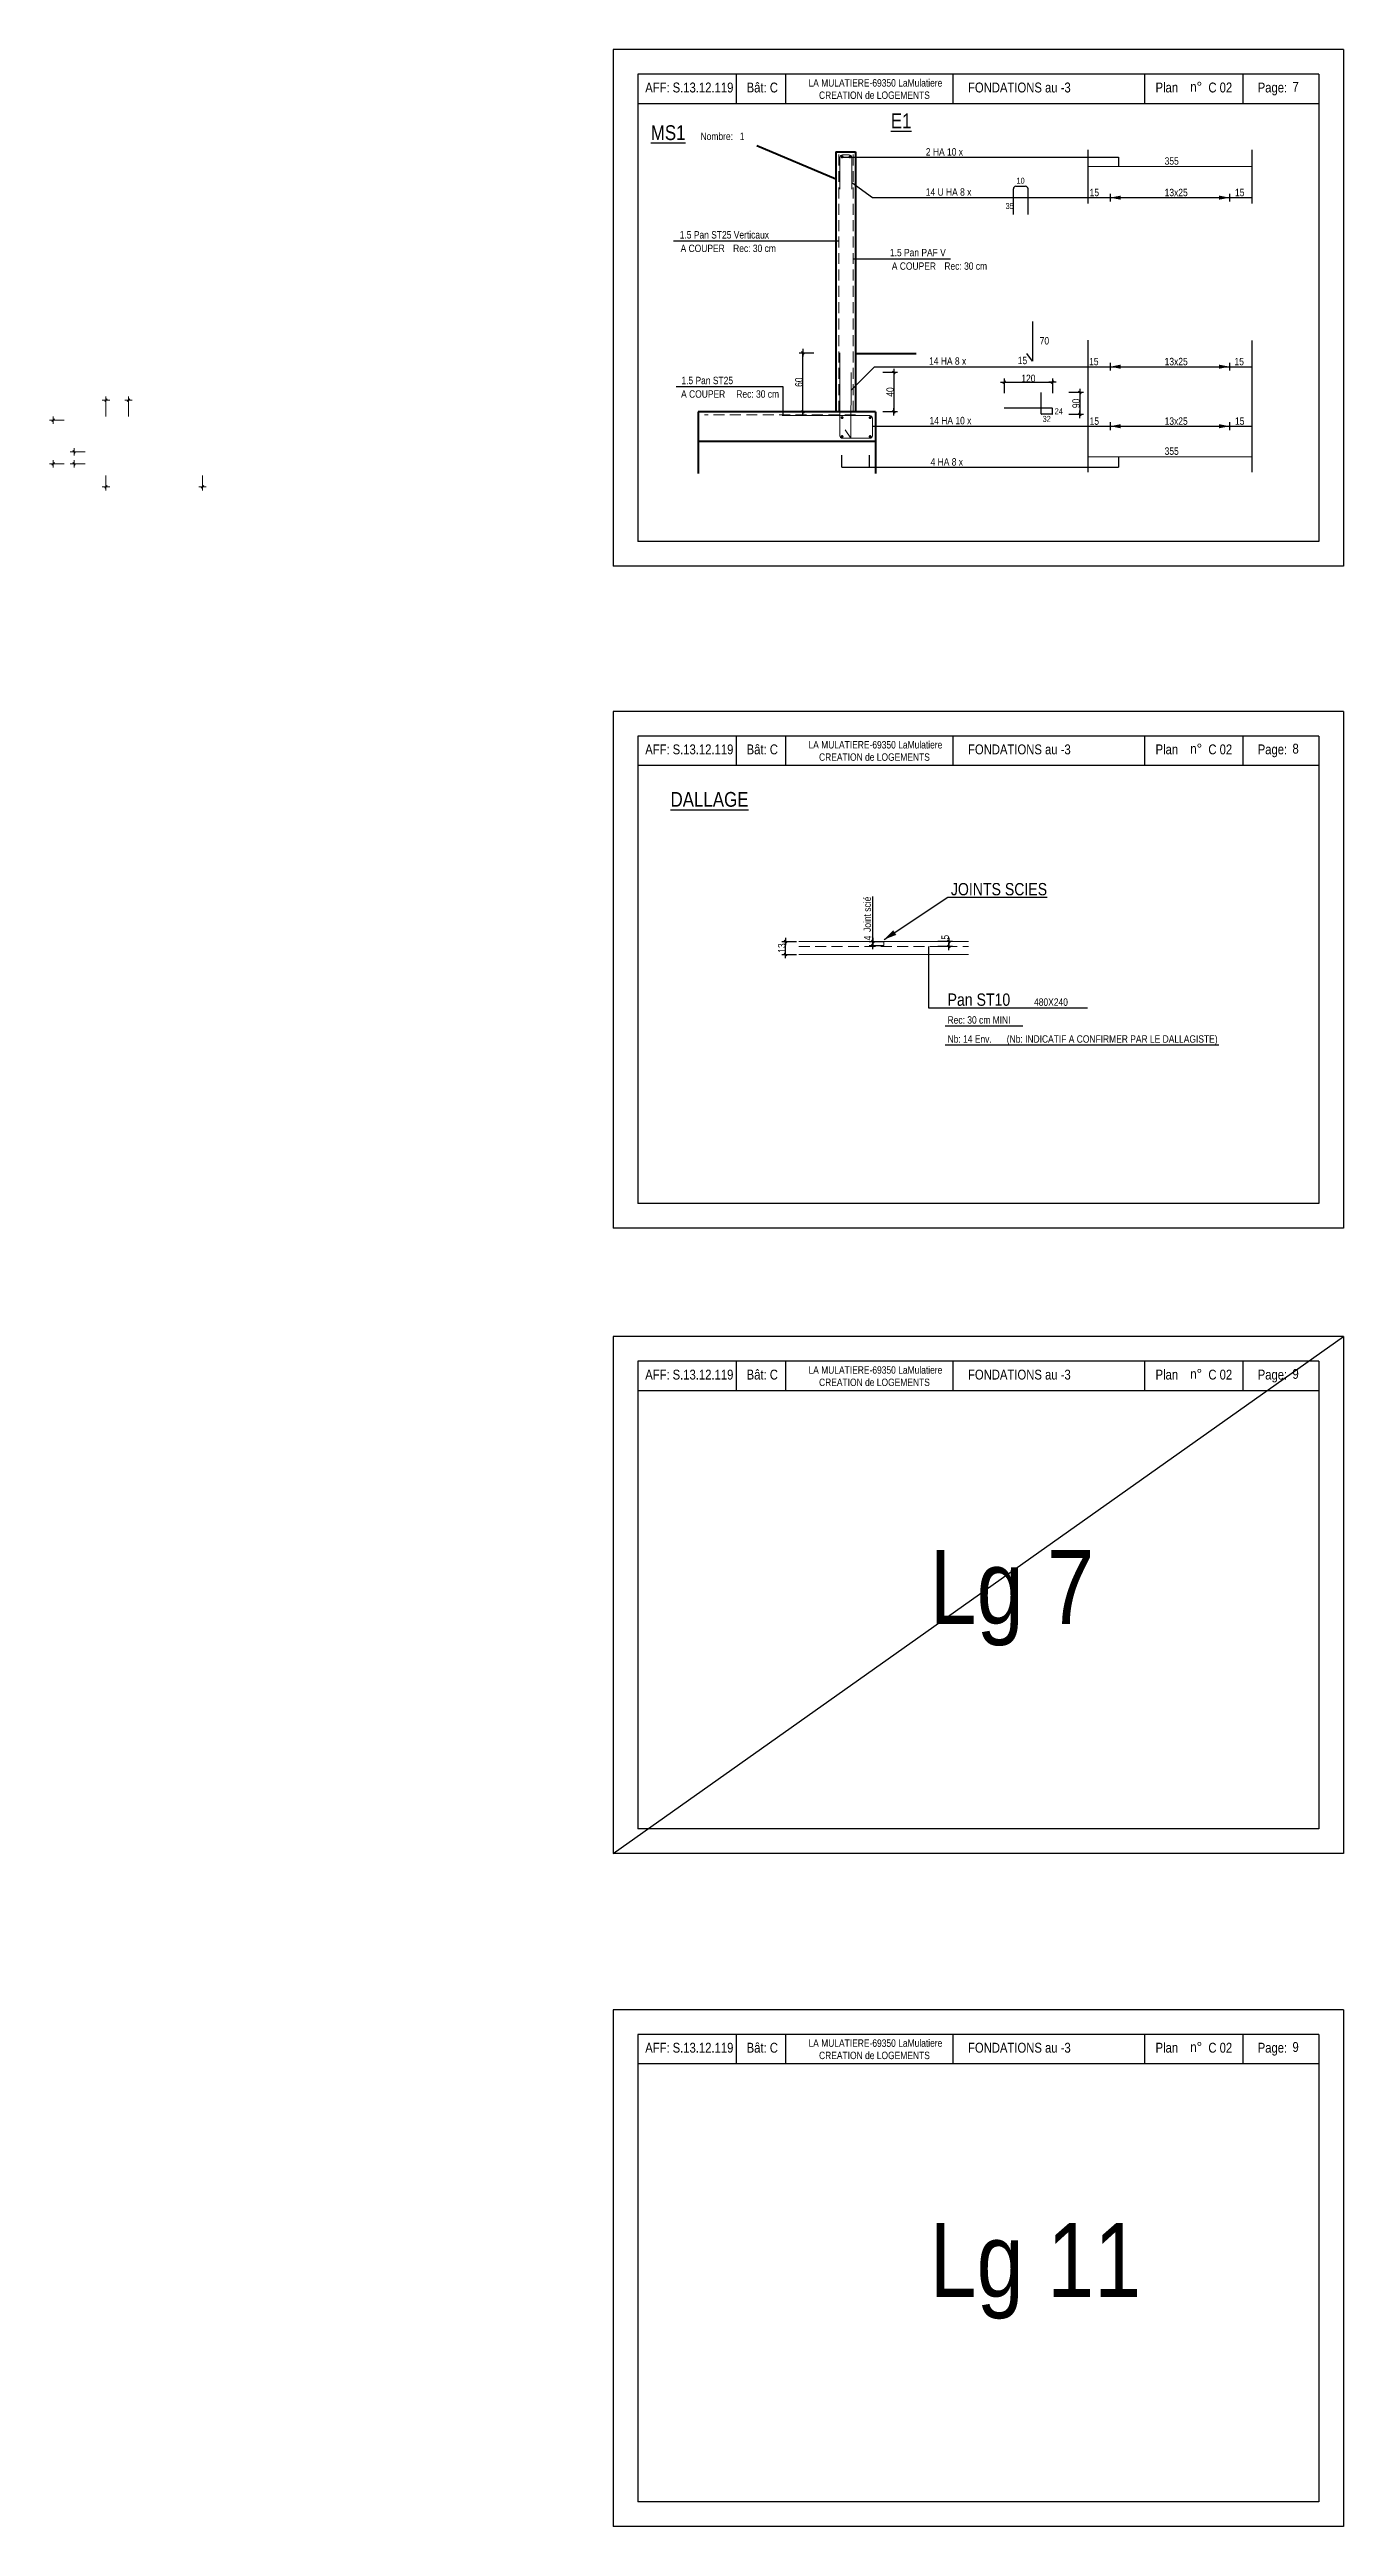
# Model space of a CAD drawing. Header units: centimetres. Extents: x -4990 to 114398, y -61489 to -12305.
# Drawn here: x 82169 to 84800, y -40501 to -35468 of the extents above; entities that cross this region are included whole.
import ezdxf
from ezdxf.enums import TextEntityAlignment as Align

# ---------------------------------------------------------------- set-up
doc = ezdxf.new("R2010")
doc.units = ezdxf.units.CM
doc.header["$LTSCALE"] = 0.5
doc.linetypes.add('CACHE', pattern=[9.525, 6.35, -3.175])
doc.layers.get('DEFPOINTS').update_dxf_attribs({"linetype": 'CONTINUOUS'})
for name, color, linetype in [('01_cote_gen', 4, 'CONTINUOUS'), ('01_fenetres', 171, 'CONTINUOUS'), ('01_linteaux', 2, 'CONTINUOUS'), ('01_texte', 230, 'CONTINUOUS'), ('AA_COTES', 2, 'CONTINUOUS')]:
    doc.layers.add(name, color=color, linetype=linetype)
doc.layers.add('01_murs_coup', color=5, linetype='CONTINUOUS', lineweight=60)
doc.layers.add('01_sem', color=42, linetype='CONTINUOUS', lineweight=15)
doc.styles.add('STYLE2', font='ARIALN.TTF')
doc.dimstyles.new('JB25', dxfattribs={"dimscale": 0.1, "dimtxt": 150, "dimasz": 15, "dimexe": 0.1, "dimexo": 0.1, "dimgap": 0.09, "dimtad": 1, "dimdec": 1, "dimlfac": 0.5, "dimdsep": 46, "dimtxsty": 'STYLE2', "dimblk1": 'BOND_G', "dimblk2": 'BOND_D', "dimsah": 1, "dimcen": 1.5, "dimdle": 0.01, "dimse1": 1, "dimse2": 1, "dimclrd": 4, "dimclre": 2, "dimclrt": 6, "dimazin": 2, "dimtfac": 2.333333, "dimtdec": 1, "dimtix": 1, "dimtmove": 2, "dimatfit": 3, "dimldrblk": 'BOND_G', "dimfxl": 1, "dimtolj": 1, "dimtzin": 0, "dimarcsym": 0})
doc.dimstyles.new('JB50', dxfattribs={"dimscale": 0.1, "dimtxt": 150, "dimasz": 15, "dimexe": 0.1, "dimexo": 0.1, "dimgap": 0.09, "dimtad": 1, "dimdec": 1, "dimdsep": 46, "dimtxsty": 'STYLE2', "dimblk1": 'BOND_G', "dimblk2": 'BOND_D', "dimsah": 1, "dimcen": 1.5, "dimdle": 0.01, "dimse1": 1, "dimse2": 1, "dimclrd": 4, "dimclre": 2, "dimclrt": 6, "dimazin": 2, "dimtfac": 2.333333, "dimtdec": 1, "dimtix": 1, "dimtmove": 2, "dimatfit": 3, "dimldrblk": 'BOND_G', "dimfxl": 1, "dimtolj": 1, "dimtzin": 0, "dimarcsym": 0})

# ---------------------------------------------------------------- blocks, each defined once
blk = doc.blocks.new('BOND_G')
at = {"layer": 'AA_COTES', "color": 0}
for p, q in [((5, 0), (-5, 0)), ((1.8, 1.8), (-1.8, -1.8)), ((0, -5), (0, 15))]:
    blk.add_line(p, q, dxfattribs=at)
blk = doc.blocks.new('BOND_D')
at = {"layer": 'AA_COTES', "color": 0}
for p, q in [((5, 0), (-5, 0)), ((-1.8, -1.8), (1.8, 1.8)), ((0, 5), (0, -15))]:
    blk.add_line(p, q, dxfattribs=at)
blk = doc.blocks.new('*D4348')
at = {"layer": '01_cote_gen', "color": 4, "lineweight": -2, "ltscale": 2, "transparency": 16777216}
blk.add_line((83700.5, -36202), (83700.5, -36085), dxfattribs=at)
at = {"layer": 'DEFPOINTS', "color": 0, "ltscale": 2}
for p in [(83700.5, -36083.5), (83776.1, -36083.5), (83768.1, -36203.5)]:
    blk.add_point(p, dxfattribs=at)
at = {"layer": '01_cote_gen', "color": 4, "lineweight": -2, "ltscale": 2, "transparency": 16777216, "xscale": 1.5, "yscale": 1.5, "zscale": 1.5}
for name, p, rotation in [('BOND_D', (83700.5, -36083.5), 90), ('BOND_G', (83700.5, -36203.5), 270)]:
    blk.add_blockref(name, p, dxfattribs=dict(at, rotation=rotation))
at = {"layer": '01_cote_gen', "color": 6, "ltscale": 2, "transparency": 16777216, "insert": (83692.8, -36143.5), "char_height": 15, "attachment_point": 5, "rotation": 90, "style": 'STYLE2'}
blk.add_mtext('\\A1;60', dxfattribs=at)
blk = doc.blocks.new('*D4349')
at = {"layer": '01_cote_gen', "color": 4, "lineweight": -2, "ltscale": 2, "transparency": 16777216}
blk.add_line((83886, -36125), (83886, -36202), dxfattribs=at)
at = {"layer": 'DEFPOINTS', "color": 0, "ltscale": 2}
for p in [(83799, -36123.5), (83841, -36203.5), (83886, -36203.5)]:
    blk.add_point(p, dxfattribs=at)
at = {"layer": '01_cote_gen', "color": 4, "lineweight": -2, "ltscale": 2, "transparency": 16777216, "xscale": 1.5, "yscale": 1.5, "zscale": 1.5}
for name, p, rotation in [('BOND_G', (83886, -36123.5), 90), ('BOND_D', (83886, -36203.5), 270)]:
    blk.add_blockref(name, p, dxfattribs=dict(at, rotation=rotation))
at = {"layer": '01_cote_gen', "color": 6, "ltscale": 2, "transparency": 16777216, "insert": (83878.3, -36163.5), "char_height": 15, "attachment_point": 5, "rotation": 90, "style": 'STYLE2'}
blk.add_mtext('\\A1;40', dxfattribs=at)
blk = doc.blocks.new('*D4350')
at = {"layer": '01_cote_gen', "color": 4, "lineweight": -2, "ltscale": 2, "transparency": 16777216}
blk.add_line((84111.9, -36143.5), (84206.9, -36143.5), dxfattribs=at)
at = {"layer": 'DEFPOINTS', "color": 0, "ltscale": 2}
for p in [(84208.4, -36143.5), (84110.4, -36196.5), (84208.4, -36196.5)]:
    blk.add_point(p, dxfattribs=at)
at = {"layer": '01_cote_gen', "color": 4, "lineweight": -2, "ltscale": 2, "transparency": 16777216, "xscale": 1.5, "yscale": 1.5, "zscale": 1.5, "rotation": 180}
blk.add_blockref('BOND_G', (84110.4, -36143.5), dxfattribs=at)
at = {"layer": '01_cote_gen', "color": 4, "lineweight": -2, "ltscale": 2, "transparency": 16777216, "xscale": 1.5, "yscale": 1.5, "zscale": 1.5}
blk.add_blockref('BOND_D', (84208.4, -36143.5), dxfattribs=at)
at = {"layer": '01_cote_gen', "color": 6, "ltscale": 2, "transparency": 16777216, "insert": (84159.4, -36135.8), "char_height": 15, "attachment_point": 5, "style": 'STYLE2'}
blk.add_mtext('\\A1;120', dxfattribs=at)
blk = doc.blocks.new('*D4351')
at = {"layer": '01_cote_gen', "color": 4, "lineweight": -2, "ltscale": 2, "transparency": 16777216}
blk.add_line((84264, -36166), (84264, -36207.2), dxfattribs=at)
at = {"layer": 'DEFPOINTS', "color": 0, "ltscale": 2}
for p in [(84185.4, -36164.5), (84196.9, -36208.8), (84264, -36208.8)]:
    blk.add_point(p, dxfattribs=at)
at = {"layer": '01_cote_gen', "color": 4, "lineweight": -2, "ltscale": 2, "transparency": 16777216, "xscale": 1.5, "yscale": 1.5, "zscale": 1.5}
for name, p, rotation in [('BOND_G', (84264, -36164.5), 90), ('BOND_D', (84264, -36208.8), 270)]:
    blk.add_blockref(name, p, dxfattribs=dict(at, rotation=rotation))
at = {"layer": '01_cote_gen', "color": 6, "ltscale": 2, "transparency": 16777216, "insert": (84256.3, -36186.6), "char_height": 15, "attachment_point": 5, "rotation": 90, "style": 'STYLE2'}
blk.add_mtext('\\A1;90', dxfattribs=at)
blk = doc.blocks.new('*D4382')
at = {"layer": '01_cote_gen', "color": 4, "linetype": 'Continuous', "lineweight": -2, "transparency": 16777216}
blk.add_line((83665.4, -37304.8), (83665.4, -37281.8), dxfattribs=at)
at = {"layer": 'DEFPOINTS', "color": 0, "linetype": 'Continuous'}
for p in [(83665.4, -37280.3), (83692.6, -37280.3), (83692.6, -37306.3)]:
    blk.add_point(p, dxfattribs=at)
at = {"layer": '01_cote_gen', "color": 4, "linetype": 'Continuous', "lineweight": -2, "transparency": 16777216, "xscale": 1.5, "yscale": 1.5, "zscale": 1.5}
for name, p, rotation in [('BOND_D', (83665.4, -37280.3), 90), ('BOND_G', (83665.4, -37306.3), 270)]:
    blk.add_blockref(name, p, dxfattribs=dict(at, rotation=rotation))
at = {"layer": '01_cote_gen', "color": 6, "linetype": 'Continuous', "lineweight": 0, "transparency": 16777216, "insert": (83657.8, -37293.3), "char_height": 15, "attachment_point": 5, "rotation": 90, "style": 'STYLE2'}
blk.add_mtext('\\A1;13', dxfattribs=at)
blk = doc.blocks.new('*D4383')
at = {"layer": '01_cote_gen', "color": 4, "linetype": 'Continuous', "lineweight": -2, "transparency": 16777216}
blk.add_line((83997.8, -37281.8), (83997.8, -37288.8), dxfattribs=at)
at = {"layer": 'DEFPOINTS', "color": 0, "linetype": 'Continuous'}
for p in [(83997.8, -37280.3), (83997.8, -37290.3), (83997.8, -37290.3)]:
    blk.add_point(p, dxfattribs=at)
at = {"layer": '01_cote_gen', "color": 4, "linetype": 'Continuous', "lineweight": -2, "transparency": 16777216, "xscale": 1.5, "yscale": 1.5, "zscale": 1.5}
for name, p, rotation in [('BOND_G', (83997.8, -37280.3), 90), ('BOND_D', (83997.8, -37290.3), 270)]:
    blk.add_blockref(name, p, dxfattribs=dict(at, rotation=rotation))
at = {"layer": '01_cote_gen', "color": 6, "linetype": 'Continuous', "lineweight": 0, "transparency": 16777216, "insert": (83990.2, -37271.4), "char_height": 15, "attachment_point": 5, "rotation": 90, "style": 'STYLE2'}
blk.add_mtext('\\A1;5', dxfattribs=at)
blk = doc.blocks.new('*D4384')
at = {"layer": '01_cote_gen', "color": 4, "linetype": 'Continuous', "lineweight": -2, "transparency": 16777216}
blk.add_line((83843.2, -37286.8), (83843.2, -37281.8), dxfattribs=at)
at = {"layer": 'DEFPOINTS', "color": 0, "linetype": 'Continuous'}
for p in [(83843.2, -37280.3), (83851.7, -37280.3), (83851.7, -37288.3)]:
    blk.add_point(p, dxfattribs=at)
at = {"layer": '01_cote_gen', "color": 4, "linetype": 'Continuous', "lineweight": -2, "transparency": 16777216, "xscale": 1.5, "yscale": 1.5, "zscale": 1.5}
for name, p, rotation in [('BOND_D', (83843.2, -37280.3), 90), ('BOND_G', (83843.2, -37288.3), 270)]:
    blk.add_blockref(name, p, dxfattribs=dict(at, rotation=rotation))
at = {"layer": '01_cote_gen', "color": 6, "linetype": 'Continuous', "lineweight": 0, "transparency": 16777216, "insert": (83832.5, -37273), "char_height": 15, "attachment_point": 5, "rotation": 90, "style": 'STYLE2'}
blk.add_mtext('\\A1;4', dxfattribs=at)

msp = doc.modelspace()

# ---------------------------------------------------------------- linework, layer by layer
at = {"layer": '01_cote_gen', "linetype": 'Continuous', "lineweight": 0}
msp.add_line((83865.091, -37280.312), (83865.091, -37288.312), dxfattribs=at)
at = {"layer": '01_fenetres', "ltscale": 30}
for p, q in [((83365, -35517.5), (83365, -36467.5)), ((83365, -35517.5), (83365, -36467.5)), ((83365, -35517.5), (83365, -36467.5)), ((84750, -35517.5), (83365, -35517.5)), ((83565, -35517.5), (83565, -35577.5)), ((83665.5, -35517.5), (83665.5, -35577.5)), ((84005.673, -35517.5), (84005.673, -35577.5)), ((84395.868, -35577.5), (84395.868, -35517.5)), ((84595.868, -35577.5), (84595.868, -35517.5)), ((84750, -35517.5), (84750, -36467.5)), ((84750, -35577.5), (83365, -35577.5)), ((84750, -36467.5), (83365, -36467.5)), ((83365, -36862.5), (83365, -37812.5)), ((84750, -36862.5), (83365, -36862.5)), ((83565, -36862.5), (83565, -36922.5)), ((83665.5, -36862.5), (83665.5, -36922.5)), ((84005.673, -36862.5), (84005.673, -36922.5)), ((84395.868, -36922.5), (84395.868, -36862.5)), ((84595.868, -36922.5), (84595.868, -36862.5)), ((84750, -36862.5), (84750, -37812.5)), ((84750, -36922.5), (83365, -36922.5)), ((84750, -37812.5), (83365, -37812.5)), ((83365, -38133), (83365, -39083)), ((83365, -38133), (83365, -39083)), ((83365, -38133), (83365, -39083)), ((84750, -38133), (83365, -38133)), ((83565, -38133), (83565, -38193)), ((83665.5, -38133), (83665.5, -38193)), ((84005.673, -38133), (84005.673, -38193)), ((84395.868, -38193), (84395.868, -38133)), ((84595.868, -38193), (84595.868, -38133)), ((84750, -38133), (84750, -39083)), ((84750, -38193), (83365, -38193)), ((84750, -39083), (83365, -39083)), ((83365, -39500.818), (83365, -40450.818)), ((83365, -39500.818), (83365, -40450.818)), ((83365, -39500.818), (83365, -40450.818)), ((84750, -39500.818), (83365, -39500.818)), ((83565, -39500.818), (83565, -39560.818)), ((83665.5, -39500.818), (83665.5, -39560.818)), ((84005.673, -39500.818), (84005.673, -39560.818)), ((84395.868, -39560.818), (84395.868, -39500.818)), ((84595.868, -39560.818), (84595.868, -39500.818)), ((84750, -39500.818), (84750, -40450.818)), ((84750, -39560.818), (83365, -39560.818)), ((84750, -40450.818), (83365, -40450.818))]:
    msp.add_line(p, q, dxfattribs=at)
at = {"layer": '01_linteaux', "linetype": 'Continuous'}
for p, q in [((84128.983, -35803.03), (84128.983, -35750.447)), ((84133.983, -35745.447), (84153.594, -35745.447)), ((84158.594, -35803.03), (84158.594, -35750.447)), ((84167.88, -36019.84), (84167.88, -36100.84)), ((84167.88, -36100.84), (84155.88, -36084.84)), ((84185.368, -36207.75), (84185.368, -36164.5)), ((84207.368, -36196.5), (84110.368, -36196.5)), ((84207.368, -36208.75), (84186.368, -36208.75)), ((84208.368, -36207.75), (84208.368, -36197.5))]:
    msp.add_line(p, q, dxfattribs=at)
for centre, radius, start, end in [((84133.983, -35750.447), 5, 90, 180), ((84153.594, -35750.447), 5, 0, 90), ((84186.368, -36207.75), 1, 180, 270), ((84207.368, -36197.5), 1, 0, 90), ((84207.368, -36207.75), 1, 270, 0)]:
    msp.add_arc(centre, radius, start, end, dxfattribs=at)
at = {"layer": '01_murs_coup'}
for p, q in [((83768.137, -35731), (83607.5, -35663)), ((83768.137, -35675.5), (83808.137, -35675.5)), ((83768.137, -35675.5), (83768.137, -36203.5)), ((83808.137, -35675.5), (83808.137, -36203.5)), ((83808.137, -36085.5), (83931, -36085.5)), ((83488.137, -36203.5), (83488.137, -36263.5)), ((83808.137, -36203.5), (83488.137, -36203.5)), ((83848.137, -36203.5), (83808.137, -36203.5)), ((83848.137, -36203.5), (83848.137, -36263.5)), ((83488.137, -36263.5), (83848.137, -36263.5)), ((83488.137, -36263.5), (83488.137, -36329.343)), ((83848.137, -36263.5), (83848.137, -36329.343))]:
    msp.add_line(p, q, dxfattribs=at)
at = {"layer": '01_murs_coup', "linetype": 'Continuous', "lineweight": 0}
for p, q in [((84280.5, -35705.5), (84613.5, -35705.5)), ((84280.5, -36295), (84613.5, -36295)), ((83692.567, -37280.312), (84037.615, -37280.312)), ((83692.567, -37306.312), (84037.615, -37306.312))]:
    msp.add_line(p, q, dxfattribs=at)
at = {"layer": '01_sem', "color": 2, "linetype": 'CACHE', "lineweight": 0, "ltscale": 7}
for p, q in [((83774.137, -35681), (83774.137, -36203.5)), ((83803.137, -35681), (83803.137, -36203.5)), ((83808.137, -36209.5), (83500.637, -36209.5)), ((83692.567, -37290.312), (84037.615, -37290.312))]:
    msp.add_line(p, q, dxfattribs=at)
at = {"layer": '01_sem', "color": 2, "lineweight": 0, "ltscale": 7}
for p, q in [((83781.137, -35681.5), (83795.137, -35681.5)), ((83776.137, -35686.5), (83776.137, -35751.5)), ((83800.137, -35686.5), (83800.137, -35751.5)), ((83776.137, -36083.5), (83776.137, -36252.5)), ((83798.998, -36123.477), (83798.5, -36257.5)), ((83837.137, -36211.5), (83658.637, -36211.5)), ((83842.137, -36216.5), (83842.137, -36252.5)), ((83781.137, -36257.5), (83837.137, -36257.5)), ((83798.5, -36257.5), (83787, -36240.5))]:
    msp.add_line(p, q, dxfattribs=at)
at = {"layer": '01_sem', "color": 2, "lineweight": 0, "ltscale": 7, "const_width": 3}
for points in [[(83779, -35685.5, 1), (83782, -35685.5, 1)], [(83795, -35685.5, 1), (83798, -35685.5, 1)], [(83779, -36215.5, 1), (83782, -36215.5, 1)], [(83836, -36215.5, 1), (83839, -36215.5, 1)], [(83779, -36254, 1), (83782, -36254, 1)], [(83836, -36254, 1), (83839, -36254, 1)]]:
    msp.add_lwpolyline(points, format="xyb", close=True, dxfattribs=at)
at = {"layer": '01_sem', "color": 2, "lineweight": 0, "ltscale": 7}
for centre, start, end in [((83781.137, -35686.5), 90, 180), ((83795.137, -35686.5), 0, 90), ((83837.137, -36216.5), 0, 90), ((83781.137, -36252.5), 180, 270), ((83837.137, -36252.5), 270, 0)]:
    msp.add_arc(centre, 5, start, end, dxfattribs=at)
at = {"layer": '01_texte', "ltscale": 30}
for p, q in [((83315, -35467.5), (83315, -36517.5)), ((83315, -35467.5), (83315, -36517.5)), ((84800, -35467.5), (83315, -35467.5)), ((84800, -35467.5), (84800, -36517.5)), ((84800, -35467.5), (84800, -36517.5)), ((84800, -36517.5), (83315, -36517.5)), ((83315, -36812.5), (83315, -37862.5)), ((84800, -36812.5), (83315, -36812.5)), ((84800, -36812.5), (84800, -37862.5)), ((84800, -37862.5), (83315, -37862.5)), ((83315, -38083), (83315, -39133)), ((83315, -38083), (83315, -39133)), ((84800, -38083), (83315, -38083)), ((83315, -39133), (84800, -38083)), ((84800, -38083), (84800, -39133)), ((84800, -38083), (84800, -39133)), ((84800, -39133), (83315, -39133)), ((83315, -39450.818), (83315, -40500.818)), ((83315, -39450.818), (83315, -40500.818)), ((84800, -39450.818), (83315, -39450.818)), ((84800, -39450.818), (84800, -40500.818)), ((84800, -39450.818), (84800, -40500.818)), ((84800, -40500.818), (83315, -40500.818))]:
    msp.add_line(p, q, dxfattribs=at)
at = {"layer": '01_texte', "linetype": 'Continuous'}
for p, q in [((83780, -35686), (84342.5, -35686)), ((84280.5, -35671), (84280.5, -35780.5)), ((84342.5, -35686), (84342.5, -35705.5)), ((84613.5, -35671), (84613.5, -35780.5)), ((83800.137, -35737.5), (83842.137, -35768.5)), ((83842.137, -35768.5), (84613.5, -35768.5)), ((84325.5, -35760.5), (84325.5, -35776.5)), ((84568.5, -35760.5), (84568.5, -35776.5)), ((84280.5, -36058), (84280.5, -36326)), ((84613.5, -36059), (84613.5, -36326)), ((83798.864, -36159.496), (83846.5, -36112)), ((83846.5, -36112), (84613.5, -36112)), ((84325.5, -36104), (84325.5, -36120)), ((84568.5, -36104), (84568.5, -36120)), ((83842.137, -36233), (84613.5, -36233)), ((84325.5, -36225), (84325.5, -36241)), ((84568.5, -36225), (84568.5, -36241)), ((83780, -36316), (83780, -36292)), ((83780, -36316), (84342.5, -36316)), ((83836.5, -36316), (83836.5, -36291.5)), ((84342.5, -36295), (84342.5, -36316))]:
    msp.add_line(p, q, dxfattribs=at)
at = {"layer": '01_texte'}
for p, q in [((83774.137, -35857), (83437.5, -35857)), ((83803.137, -35893), (84001.069, -35893)), ((83660.5, -36153), (83443, -36153)), ((83660.5, -36209.5), (83660.5, -36153)), ((83843.161, -37280.312), (83843.161, -37188.676)), ((83866.18, -37276.022), (83995.627, -37190.06)), ((83995.627, -37190.06), (84197.739, -37190.06)), ((83956.28, -37290.312), (83956.28, -37414.909)), ((83956.28, -37414.909), (84279.654, -37414.909)), ((83989.989, -37451.132), (84147.978, -37451.132)), ((83989.989, -37489.877), (84546.48, -37489.877))]:
    msp.add_line(p, q, dxfattribs=at)
at = {"layer": '01_texte', "linetype": 'Continuous'}
for points in [[(84325.5, -35768.5), (84347.2, -35764.3), (84347.2, -35768.5)], [(84325.5, -35768.5), (84347.2, -35772.7), (84347.2, -35768.5)], [(84568.5, -35768.5), (84546.8, -35764.3), (84546.8, -35768.5)], [(84568.5, -35768.5), (84546.8, -35772.7), (84546.8, -35768.5)], [(84325.5, -36112), (84347.2, -36107.8), (84347.2, -36112)], [(84325.5, -36112), (84347.2, -36116.2), (84347.2, -36112)], [(84568.5, -36112), (84546.8, -36107.8), (84546.8, -36112)], [(84568.5, -36112), (84546.8, -36116.2), (84546.8, -36112)], [(84325.5, -36233), (84347.2, -36228.8), (84347.2, -36233)], [(84325.5, -36233), (84347.2, -36237.2), (84347.2, -36233)], [(84568.5, -36233), (84546.8, -36228.8), (84546.8, -36233)], [(84568.5, -36233), (84546.8, -36237.2), (84546.8, -36233)]]:
    msp.add_solid(points, dxfattribs=at)
at = {"layer": '01_texte'}
for points in [[(83866.18, -37276.022), (83884.398, -37257.087), (83887.549, -37261.832)], [(83866.18, -37276.022), (83890.7, -37266.576), (83887.549, -37261.832)]]:
    msp.add_solid(points, dxfattribs=at)
at = {"layer": 'AA_COTES', "color": 0, "lineweight": 0}
for p, q in [((82276.355, -36179.885), (82291.355, -36179.885)), ((82281.203, -36182.537), (82286.507, -36177.233)), ((82283.855, -36172.385), (82283.855, -36213.385)), ((82337.355, -36179.885), (82322.355, -36179.885)), ((82327.203, -36182.537), (82332.507, -36177.233)), ((82329.855, -36172.385), (82329.855, -36213.385)), ((82169.037, -36220.885), (82199.037, -36220.885)), ((82179.189, -36218.233), (82173.886, -36223.537)), ((82176.537, -36213.385), (82176.537, -36228.385)), ((82211.355, -36284.885), (82241.355, -36284.885)), ((82221.507, -36287.537), (82216.203, -36282.233)), ((82218.855, -36292.385), (82218.855, -36277.385)), ((82169.037, -36309.385), (82199.037, -36309.385)), ((82179.189, -36306.733), (82173.886, -36312.037)), ((82176.537, -36316.885), (82176.537, -36301.885)), ((82211.355, -36309.385), (82241.355, -36309.385)), ((82221.507, -36312.037), (82216.203, -36306.733)), ((82218.855, -36301.885), (82218.855, -36316.885)), ((82283.855, -36363.385), (82283.855, -36333.385)), ((82479.855, -36363.385), (82479.855, -36333.385)), ((82276.355, -36355.885), (82291.355, -36355.885)), ((82286.507, -36353.233), (82281.203, -36358.537)), ((82487.355, -36355.885), (82472.355, -36355.885)), ((82482.507, -36353.233), (82477.203, -36358.537))]:
    msp.add_line(p, q, dxfattribs=at)

# ---------------------------------------------------------------- texts
at = {"layer": '01_texte', "style": 'STYLE2'}
for s, height, p in [('AFF:', 20, (83380.296, -35554.651)), ('S.13.12.119', 20, (83435.96, -35554.651)), ('Bât: C', 20, (83586.46, -35554.651)), ('LA MULATIERE-69350 LaMulatiere', 15, (83712.197, -35542.784)), ('FONDATIONS au -3', 20, (84036.618, -35554.651)), ('Plan', 20, (84417.913, -35554.651)), ('n%%D', 20, (84488.598, -35553.209)), (' C 02', 20, (84518.941, -35554.651)), ('Page:', 20, (84625.582, -35554.651)), ('7', 20, (84696.267, -35553.209)), ('CREATION de LOGEMENTS', 15, (83733.679, -35567.784)), ('%%UMS1', 30, (83391.577, -35651.391)), ('Nombre:', 15, (83492.775, -35651.391)), ('%%UE1', 30, (83879.577, -35627.391)), ('1', 15, (83572.398, -35651.391)), ('10', 12, (84135.039, -35740.139)), ('35', 12, (84112.898, -35791.45)), ('AFF:', 20, (83380.296, -36899.651)), ('S.13.12.119', 20, (83435.96, -36899.651)), ('Bât: C', 20, (83586.46, -36899.651)), ('LA MULATIERE-69350 LaMulatiere', 15, (83712.197, -36887.784)), ('FONDATIONS au -3', 20, (84036.618, -36899.651)), ('Plan', 20, (84417.913, -36899.651)), ('n%%D', 20, (84488.598, -36898.209)), (' C 02', 20, (84518.941, -36899.651)), ('Page:', 20, (84625.582, -36899.651)), ('8', 20, (84696.267, -36898.209)), ('CREATION de LOGEMENTS', 15, (83733.679, -36912.784)), ('JOINTS SCIES', 25, (84001.704, -37186.196)), ('Pan ST10', 25, (83995.008, -37410.69)), ('480X240', 15, (84170.855, -37410.69)), ('Rec: 30 cm MINI', 15, (83995.008, -37446.914)), ('Nb: 14 Env.', 15, (83995.008, -37485.659)), ('(Nb: INDICATIF A CONFIRMER PAR LE DALLAGISTE)', 15, (84115.377, -37485.659)), ('AFF:', 20, (83380.296, -38170.151)), ('S.13.12.119', 20, (83435.96, -38170.151)), ('Bât: C', 20, (83586.46, -38170.151)), ('LA MULATIERE-69350 LaMulatiere', 15, (83712.197, -38158.284)), ('FONDATIONS au -3', 20, (84036.618, -38170.151)), ('Plan', 20, (84417.913, -38170.151)), ('n%%D', 20, (84488.598, -38168.709)), (' C 02', 20, (84518.941, -38170.151)), ('Page:', 20, (84625.582, -38170.151)), ('9', 20, (84696.267, -38168.709)), ('CREATION de LOGEMENTS', 15, (83733.679, -38183.284)), ('Lg 7', 150, (83958.465, -38666.651)), ('LA MULATIERE-69350 LaMulatiere', 15, (83712.197, -39526.102)), ('AFF:', 20, (83380.296, -39537.969)), ('S.13.12.119', 20, (83435.96, -39537.969)), ('Bât: C', 20, (83586.46, -39537.969)), ('CREATION de LOGEMENTS', 15, (83733.679, -39551.102)), ('FONDATIONS au -3', 20, (84036.618, -39537.969)), ('Plan', 20, (84417.913, -39537.969)), ('n%%D', 20, (84488.598, -39536.527)), (' C 02', 20, (84518.941, -39537.969)), ('Page:', 20, (84625.582, -39537.969)), ('9', 20, (84696.267, -39536.527)), ('Lg 11', 150, (83958.465, -40034.469))]:
    msp.add_text(s, height=height, dxfattribs=at).set_placement(p)
for s, height, p in [('2 HA 10 x', 15, (84026.347, -35683)), ('355', 15, (84465.057, -35701.5)), ('14 U HA 8 x', 15, (84043.404, -35764.5)), ('15', 15, (84302.943, -35765.5)), ('13x25', 15, (84483.208, -35765.5)), ('15', 15, (84598.5, -35765.5)), ('1.5 Pan ST25 Verticaux', 15, (83631.904, -35851.5)), ('A COUPER', 15, (83541.904, -35879)), ('Rec: 30 cm', 15, (83645.904, -35879)), ('1.5 Pan PAF V', 15, (83991.404, -35887.5)), ('A COUPER', 15, (83971.404, -35915)), ('Rec: 30 cm', 15, (84075.404, -35915)), ('70', 15, (84201.437, -36066.84)), ('1.5 Pan ST25  ', 15, (83568.404, -36147.5)), ('14 HA 8 x', 15, (84032.904, -36108)), ('15', 15, (84156.88, -36106.84)), ('15', 15, (84301.943, -36109)), ('13x25', 15, (84483.208, -36109)), ('15', 15, (84597.5, -36109)), ('A COUPER', 15, (83542.904, -36175)), ('Rec: 30 cm', 15, (83652.404, -36175)), ('14 HA 10 x', 15, (84043.404, -36229)), ('32', 12, (84204.904, -36224)), ('24', 12, (84229.404, -36208.5)), ('15', 15, (84302.943, -36230)), ('13x25', 15, (84483.208, -36230)), ('15', 15, (84598.5, -36230)), ('355', 15, (84465.057, -36291)), ('4 HA 8 x', 15, (84026.347, -36313))]:
    msp.add_text(s, height=height, dxfattribs=at).set_placement(p, align=Align.RIGHT)
msp.add_text('%%uDALLAGE', height=30, dxfattribs=at).set_placement((83510.97, -36991.194), align=Align.MIDDLE)
msp.add_text('Joint scié', height=15, rotation=90, dxfattribs=at).set_placement((83839.26, -37260.566))

# ---------------------------------------------------------------- dimensions: what is measured, and where the dimension line sits
at = {"layer": '01_cote_gen', "ltscale": 2}
for base, p1, p2, text, picture, middle in [((83700.5, -36083.5), (83768.137, -36203.5), (83776.137, -36083.5), '60', '*D4348', (83692.832, -36143.5)), ((83886, -36203.5), (83798.998, -36123.477), (83841, -36203.5), '40', '*D4349', (83878.332, -36163.489)), ((84264, -36208.75), (84185.368, -36164.5), (84196.868, -36208.75), '90', '*D4351', (84256.332, -36186.625))]:
    dim = msp.add_linear_dim(base=base, p1=p1, p2=p2, angle=90, text=text, dimstyle='JB50', dxfattribs=at)
    dim.commit()
    dim.dimension.update_dxf_attribs({"geometry": picture, "text_midpoint": middle})
dim = msp.add_linear_dim(base=(84208.368, -36143.5), p1=(84110.368, -36196.5), p2=(84208.368, -36196.5), text='120', dimstyle='JB50', dxfattribs=at)
dim.commit()
dim.dimension.update_dxf_attribs({"geometry": '*D4350', "text_midpoint": (84159.368, -36135.832)})
at = {"layer": '01_cote_gen', "linetype": 'Continuous', "lineweight": 0}
dim = msp.add_linear_dim(base=(83665.429, -37280.312), p1=(83692.567, -37306.312), p2=(83692.567, -37280.312), angle=90, dimstyle='JB25', dxfattribs=at)
dim.commit()
dim.dimension.update_dxf_attribs({"geometry": '*D4382', "text_midpoint": (83657.762, -37293.312)})
for base, p1, p2, picture, middle in [((83843.161, -37280.312), (83851.661, -37288.312), (83851.661, -37280.312), '*D4384', (83832.481, -37272.982)), ((83997.829, -37290.312), (83997.829, -37280.312), (83997.829, -37290.312), '*D4383', (83990.192, -37271.435))]:
    dim = msp.add_linear_dim(base=base, p1=p1, p2=p2, angle=90, dimstyle='JB25', dxfattribs=at)
    dim.commit()
    dim.dimension.update_dxf_attribs({"geometry": picture, "text_midpoint": middle, "dimtype": 160})

doc.saveas('drawing.dxf')
